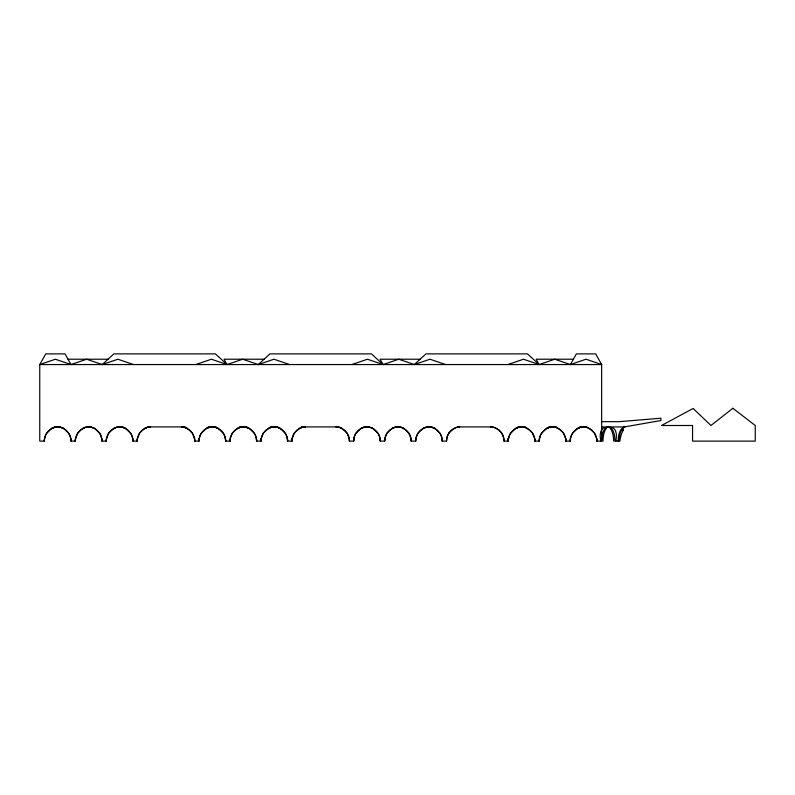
<?xml version="1.0" encoding="UTF-8"?>
<svg xmlns="http://www.w3.org/2000/svg" width="795" height="795" viewBox="0 0 795 795"><rect width="100%" height="100%" fill="white"/><g stroke="black" fill="none" stroke-linecap="round" stroke-linejoin="round"><path stroke-width="1.19" d="M504.02 441.116C504.05 436.058 501.267 431.019 496.805 428.565A24.287 17.172 -90 0 0 490.714 426.945A12.76 12.76 0 0 1 494.381 427.521L499.101 430.175L501.844 433.424A14.698 14.698 0 0 1 504.01 441.116L508.303 441.116A10.633 7.513 -90 0 1 508.512 438.611C509.347 433.573 513.023 429.042 517.943 427.521A12.76 12.76 0 0 1 521.6 426.925A12.76 12.76 0 0 1 525.266 427.521L529.987 430.175L532.73 433.424A14.698 14.698 0 0 1 534.896 441.116L539.288 441.116A10.633 7.513 -90 0 1 539.497 438.611C540.322 433.573 543.999 429.042 548.928 427.521A12.76 12.76 0 0 1 552.585 426.925A24.287 17.172 -90 0 1 558.666 428.545L563.417 432.977L565.672 438.611A10.633 7.513 90 0 1 565.881 441.116L570.263 441.116A10.633 7.513 -90 0 1 570.472 438.611C571.307 433.573 574.984 429.042 579.903 427.521A12.76 12.76 0 0 1 583.56 426.925A12.76 12.76 0 0 1 587.217 427.521L591.947 430.175L594.69 433.424A14.698 14.698 0 0 1 596.856 441.116L601.656 441.116C601.885 436.316 602.222 430.006 606.804 427.253M133.52 364.557L117.889 359.221L102.267 364.557L86.635 359.221L71.003 364.557L65.021 353.884L45.732 353.884L39.75 364.557L39.75 441.116L44.361 441.116A10.633 7.513 90 0 1 44.58 438.611C45.404 433.573 49.081 429.042 54 427.521A12.76 12.76 0 0 1 57.667 426.925A12.76 12.76 0 0 1 61.324 427.521C66.243 429.042 69.92 433.573 70.755 438.611A10.633 7.513 -90 0 1 70.964 441.116L75.346 441.116A14.698 14.698 0 0 1 77.513 433.424L80.265 430.175L84.986 427.521A12.76 12.76 0 0 1 88.642 426.925A12.76 12.76 0 0 1 92.299 427.521C97.229 429.042 100.905 433.573 101.73 438.611A10.633 7.513 -90 0 1 101.939 441.116L106.321 441.116A14.698 14.698 0 0 1 108.488 433.424L111.24 430.175L115.961 427.521A12.76 12.76 0 0 1 119.618 426.925A12.76 12.76 0 0 1 123.285 427.521C128.204 429.042 131.881 433.573 132.705 438.611A10.633 7.513 -90 0 1 132.924 441.116L137.207 441.116A14.698 14.698 0 0 1 139.373 433.424L142.126 430.175L146.846 427.521A12.76 12.76 0 0 1 150.503 426.925A24.287 17.172 -90 0 0 144.422 428.545L139.672 432.977L137.416 438.611A10.633 7.513 90 0 0 137.207 441.116A10.633 7.513 -90 0 1 137.416 438.611M75.555 438.611A10.633 7.513 -90 0 0 75.346 441.116A10.633 7.513 90 0 1 75.555 438.611L77.801 432.977L82.561 428.565A24.287 17.172 90 0 1 94.844 428.545M106.53 438.611A10.633 7.513 -90 0 0 106.321 441.116A10.633 7.513 90 0 1 106.53 438.611L108.786 432.977L113.536 428.565A24.287 17.172 90 0 1 125.829 428.545M181.429 426.945A24.287 17.172 -90 0 1 187.511 428.545A24.287 17.172 90 0 0 181.429 426.945A12.76 12.76 0 0 1 185.086 427.521L189.806 430.175L192.559 433.424A14.698 14.698 0 0 1 194.715 441.116L199.008 441.116A10.633 7.513 90 0 1 199.227 438.611C200.052 433.573 203.729 429.042 208.648 427.521A12.76 12.76 0 0 1 212.315 426.925A12.76 12.76 0 0 1 215.972 427.521C220.891 429.042 224.568 433.573 225.392 438.611A10.633 7.513 -90 0 1 225.611 441.116L229.994 441.116A10.633 7.513 -90 0 1 230.083 439.426A10.633 7.513 90 0 0 229.994 441.116M230.202 438.611L232.448 432.977L237.208 428.565A24.287 17.172 90 0 1 249.491 428.545L254.42 433.424A14.698 14.698 0 0 1 256.586 441.116L260.969 441.116A14.698 14.698 0 0 1 263.135 433.424L265.888 430.175L270.608 427.521A12.76 12.76 0 0 1 274.265 426.925A12.76 12.76 0 0 1 277.932 427.521C282.851 429.042 286.528 433.573 287.353 438.611A10.633 7.513 90 0 1 287.571 441.116L291.944 441.116A14.698 14.698 0 0 1 294.11 433.424L296.863 430.175L301.583 427.521A12.76 12.76 0 0 1 305.24 426.925A24.287 17.172 90 0 0 299.159 428.545L294.408 432.977L292.153 438.611A10.633 7.513 90 0 0 291.944 441.116A10.633 7.513 -90 0 1 292.153 438.611M261.177 438.611A10.633 7.513 -90 0 0 260.969 441.116A10.633 7.513 90 0 1 261.177 438.611L263.433 432.977L268.183 428.565A24.287 17.172 90 0 1 280.476 428.545M349.243 438.611A10.633 7.513 90 0 1 349.462 441.116A10.633 7.513 -90 0 0 349.243 438.611L346.998 432.977L342.248 428.565A24.287 17.172 -90 0 0 336.156 426.945A12.76 12.76 0 0 1 339.823 427.521L344.543 430.175L347.286 433.424A14.698 14.698 0 0 1 349.452 441.116L353.656 441.116A10.633 7.513 -90 0 1 353.864 438.611C354.699 433.573 358.376 429.042 363.295 427.521A12.76 12.76 0 0 1 366.952 426.925A12.76 12.76 0 0 1 370.619 427.521C375.538 429.042 379.215 433.573 380.04 438.611A10.633 7.513 -90 0 1 380.258 441.116L384.641 441.116A14.698 14.698 0 0 1 386.797 433.424L389.55 430.175L394.28 427.521A12.76 12.76 0 0 1 397.937 426.925A12.76 12.76 0 0 1 401.594 427.521L406.315 430.175L409.067 433.424A14.698 14.698 0 0 1 411.234 441.116L415.616 441.116A14.698 14.698 0 0 1 417.782 433.424L420.535 430.175L425.255 427.521A12.76 12.76 0 0 1 428.912 426.925A12.76 12.76 0 0 1 432.569 427.521C437.498 429.042 441.175 433.573 442 438.611A10.633 7.513 90 0 1 442.219 441.116L446.502 441.116L447.178 436.703L448.966 432.967M384.85 438.611A10.633 7.513 90 0 0 384.641 441.116A10.633 7.513 -90 0 1 384.85 438.611L387.095 432.977L391.856 428.565A24.287 17.172 90 0 1 404.138 428.545A24.287 17.172 -90 0 0 391.736 428.545M415.825 438.611A10.633 7.513 90 0 0 415.616 441.116A10.633 7.513 -90 0 1 415.825 438.611L418.081 432.977L422.831 428.565A24.287 17.172 90 0 1 435.123 428.545M507.886 364.557L523.507 359.221L539.139 364.557L554.771 359.221L570.393 364.557L576.385 353.884L595.664 353.884L601.656 364.557L601.656 441.116M355.822 433.424L360.851 428.575A24.287 17.172 -90 0 1 366.952 426.945A24.287 17.172 90 0 1 373.044 428.545L378.092 433.424A14.698 14.698 0 0 1 380.248 441.116A10.633 7.513 90 0 0 380.04 438.611M449.165 432.669L453.716 428.565A24.287 17.172 90 0 1 459.798 426.945A12.76 12.76 0 0 0 456.141 427.521L451.421 430.175L448.668 433.424A14.698 14.698 0 0 0 446.502 441.116M102.267 364.557L113.874 353.884L215.435 353.884L227.052 364.557L242.684 359.221L258.305 364.557L273.937 359.221L289.569 364.557M258.305 364.557L269.922 353.884L371.484 353.884L383.091 364.557L398.722 359.221L414.354 364.557L429.976 359.221L445.607 364.557M414.354 364.557L425.971 353.884L527.522 353.884L539.139 364.557L536.148 359.221L573.384 359.221M225.392 438.611A10.633 7.513 90 0 1 225.611 441.116A14.698 14.698 0 0 0 223.445 433.424L218.416 428.575A24.287 17.172 -90 0 0 212.315 426.945A24.287 17.172 -90 0 0 206.223 428.545L201.175 433.424A14.698 14.698 0 0 0 199.018 441.116A10.633 7.513 -90 0 1 199.227 438.611M256.378 438.611A10.633 7.513 90 0 1 256.586 441.116A10.633 7.513 -90 0 0 256.378 438.611C255.553 433.573 251.876 429.042 246.947 427.521A12.76 12.76 0 0 0 243.29 426.925A12.76 12.76 0 0 0 239.633 427.521L234.903 430.175L232.16 433.424A14.698 14.698 0 0 0 229.994 441.116M534.687 438.611A10.633 7.513 -90 0 1 534.906 441.116A10.633 7.513 90 0 0 534.687 438.611L532.441 432.977L527.691 428.565A24.287 17.172 -90 0 0 521.6 426.945A24.287 17.172 -90 0 0 515.518 428.545L510.469 433.424A14.698 14.698 0 0 0 508.303 441.116A10.633 7.513 90 0 1 508.512 438.611M565.881 441.116A14.698 14.698 0 0 0 563.715 433.424L560.962 430.175L556.242 427.521A12.76 12.76 0 0 0 552.585 426.925A24.287 17.172 -90 0 0 546.493 428.545L541.455 433.424A14.698 14.698 0 0 0 539.288 441.116A10.633 7.513 90 0 1 539.497 438.611M624.234 427.213L624.81 426.935L601.656 426.925M606.376 427.452L607.171 427.134M195.799 364.557L211.42 359.221L227.052 364.557L224.061 359.221L264.119 359.221M351.837 364.557L367.469 359.221L383.091 364.557L380.099 359.221L420.158 359.221M570.393 364.557L586.024 359.221L601.656 364.557L39.75 364.557L55.382 359.221L71.003 364.557M607.062 427.163L609.079 427.064M607.519 427.064C614.078 426.696 614.813 436.395 614.952 441.116L619.275 441.116C619.245 435.938 620.07 428.336 625.923 426.647L660.903 420.535L660.903 418.22L619.275 421.658L601.656 421.658M68.012 359.221L108.07 359.221M54.308 426.925L59.595 426.925M86.705 426.925L90.58 426.925M117.69 426.925L123.096 426.925M148.576 426.925L185.285 426.925M208.181 426.925L216.18 426.925M239.414 426.925L247.166 426.925M270.399 426.925L278.141 426.925M301.375 426.925L338.084 426.925M364.12 426.925L368.89 426.925M395.999 426.925L399.875 426.925M426.975 426.925L432.043 426.925M457.87 426.925L492.652 426.925M517.744 426.925L525.475 426.925M548.709 426.925L556.45 426.925M579.684 426.925L586.958 426.925M404.019 428.565L408.769 432.977L411.025 438.611A10.633 7.513 90 0 1 411.234 441.116A10.633 7.513 -90 0 0 411.025 438.611M187.511 428.565L192.261 432.977L194.517 438.611A10.633 7.513 90 0 1 194.725 441.116A10.633 7.513 -90 0 0 194.517 438.611M596.648 438.611A10.633 7.513 -90 0 1 596.856 441.116A10.633 7.513 90 0 0 596.648 438.611L594.402 432.977L589.642 428.565A24.287 17.172 -90 0 0 577.359 428.545M507.886 438.651L507.886 441.116M422.711 428.545A24.287 17.172 -90 0 1 435.004 428.545L440.042 433.424A14.698 14.698 0 0 1 442.209 441.116A10.633 7.513 -90 0 0 442 438.611M336.156 426.945A24.287 17.172 90 0 1 342.248 428.545M299.159 428.545A24.287 17.172 -90 0 1 305.24 426.945M268.064 428.545A24.287 17.172 -90 0 1 280.357 428.545L285.395 433.424A14.698 14.698 0 0 1 287.561 441.116A10.633 7.513 -90 0 0 287.353 438.611M144.422 428.545A24.287 17.172 90 0 1 150.503 426.945M113.417 428.545A24.287 17.172 -90 0 1 125.709 428.545L130.758 433.424A14.698 14.698 0 0 1 132.914 441.116A10.633 7.513 90 0 0 132.705 438.611M583.56 426.945A24.287 17.172 90 0 0 577.478 428.545L572.43 433.424A14.698 14.698 0 0 0 570.263 441.116A10.633 7.513 90 0 1 570.472 438.611M546.493 428.545A24.287 17.172 90 0 1 552.585 426.945M565.672 438.611A10.633 7.513 -90 0 1 565.881 441.116M515.518 428.545A24.287 17.172 90 0 1 521.6 426.945M373.044 428.545A24.287 17.172 -90 0 0 366.952 426.945A24.287 17.172 90 0 0 360.87 428.545M353.864 438.611A10.633 7.513 90 0 0 353.656 441.116A14.698 14.698 0 0 1 355.822 433.424M237.089 428.545A24.287 17.172 -90 0 1 249.372 428.545M218.396 428.545A24.287 17.172 90 0 0 212.315 426.945A24.287 17.172 90 0 0 206.223 428.545M82.441 428.545A24.287 17.172 -90 0 1 94.734 428.545L99.773 433.424A14.698 14.698 0 0 1 101.939 441.116A10.633 7.513 90 0 0 101.73 438.611M63.868 428.545A24.287 17.172 90 0 0 51.576 428.545L46.527 433.424A14.698 14.698 0 0 0 44.371 441.116A10.633 7.513 -90 0 1 44.58 438.611M51.456 428.545A24.287 17.172 -90 0 1 63.749 428.545L68.797 433.424A14.698 14.698 0 0 1 70.954 441.116A10.633 7.513 90 0 0 70.755 438.611M602.958 441.195A14.539 5.933 90 0 1 606.515 428.227M600.851 441.066A14.539 7.582 70.1 0 1 606.436 427.76M610.083 428.227A14.539 5.933 -90 0 1 613.651 441.195M619.822 441.175A14.469 5.456 -82.3 0 1 623.519 429.857M607.499 427.223A2.773 0.576 3.2 0 1 607.847 427.183M606.982 427.392A8.139 3.458 25.7 0 1 607.251 427.322M606.625 427.124A8.139 3.687 30.7 0 1 606.853 427.004M606.933 427.074A2.773 0.785 8.9 0 1 607.221 426.965M609.745 427.004A8.139 3.687 -30.7 0 1 609.974 427.124M609.387 426.965A2.773 0.785 -8.9 0 1 609.676 427.074M608.761 427.183A2.773 0.576 -3.2 0 1 609.099 427.223M609.348 427.322A8.139 3.458 -25.7 0 1 609.616 427.392M610.172 427.76A14.539 7.582 -70.1 0 1 615.757 441.066M618.142 441.006A14.469 7.095 87.8 0 1 623.191 427.64M622.505 430.632A13.932 2.733 -57.2 0 1 623.121 429.976M624.075 426.299A13.932 3.935 -69.2 0 1 624.532 426.488M732.871 408.272L710.939 425.504L693.16 408.451L661.5 425.504L692.564 425.504L692.564 441.116L755.25 441.116L755.25 425.504L732.871 408.272"/></g></svg>
